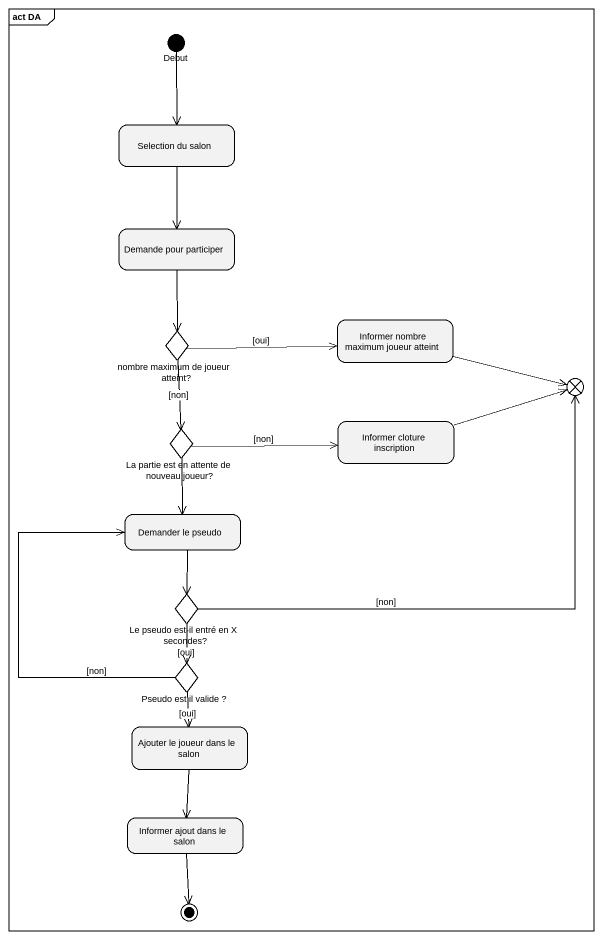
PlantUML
@startuml
mainframe act DA
hide empty description
state Debut <<start>>
state "Selection du salon" as Selection_du_salon
state "Demande pour participer" as Demande_pour_participer
state "nombre maximum de joueur atteint?" as nombre_maximum_de_joueur <<choice>>
state "Informer nombre maximum joueur atteint" as Informer_nombre_maximum
state flowfinal1 <<end>>
state "La partie est en attente de nouveau joueur?" as La_partie_est_en_attente_de <<choice>>
state "Informer cloture inscription" as Informer_cloture_inscription
state "Demander le pseudo" as Demander_le_pseudo
state "Le pseudo est-il entré en X secondes?" as Le_pseudo_est_il_entré_en_X <<choice>>
state "Pseudo est il valide ?" as Pseudo_est_il_valide <<choice>>
state "Ajouter le joueur dans le salon" as Ajouter_le_joueur_dans_le
state "Informer ajout dans le salon" as Informer_ajout_dans_le_salon
Debut --> Selection_du_salon
Selection_du_salon --> Demande_pour_participer
Demande_pour_participer --> nombre_maximum_de_joueur
nombre_maximum_de_joueur -right-> Informer_nombre_maximum : [oui]
nombre_maximum_de_joueur --> La_partie_est_en_attente_de : [non]
Informer_nombre_maximum -right-> flowfinal1
La_partie_est_en_attente_de -right-> Informer_cloture_inscription : [non]
La_partie_est_en_attente_de --> Demander_le_pseudo
Informer_cloture_inscription -right-> flowfinal1
Demander_le_pseudo --> Le_pseudo_est_il_entré_en_X
Le_pseudo_est_il_entré_en_X -right-> flowfinal1 : [non]
Le_pseudo_est_il_entré_en_X --> Pseudo_est_il_valide : [oui]
Pseudo_est_il_valide -up-> Demander_le_pseudo : [non]
Pseudo_est_il_valide --> Ajouter_le_joueur_dans_le : [oui]
Ajouter_le_joueur_dans_le --> Informer_ajout_dans_le_salon
Informer_ajout_dans_le_salon --> [*]
@enduml
